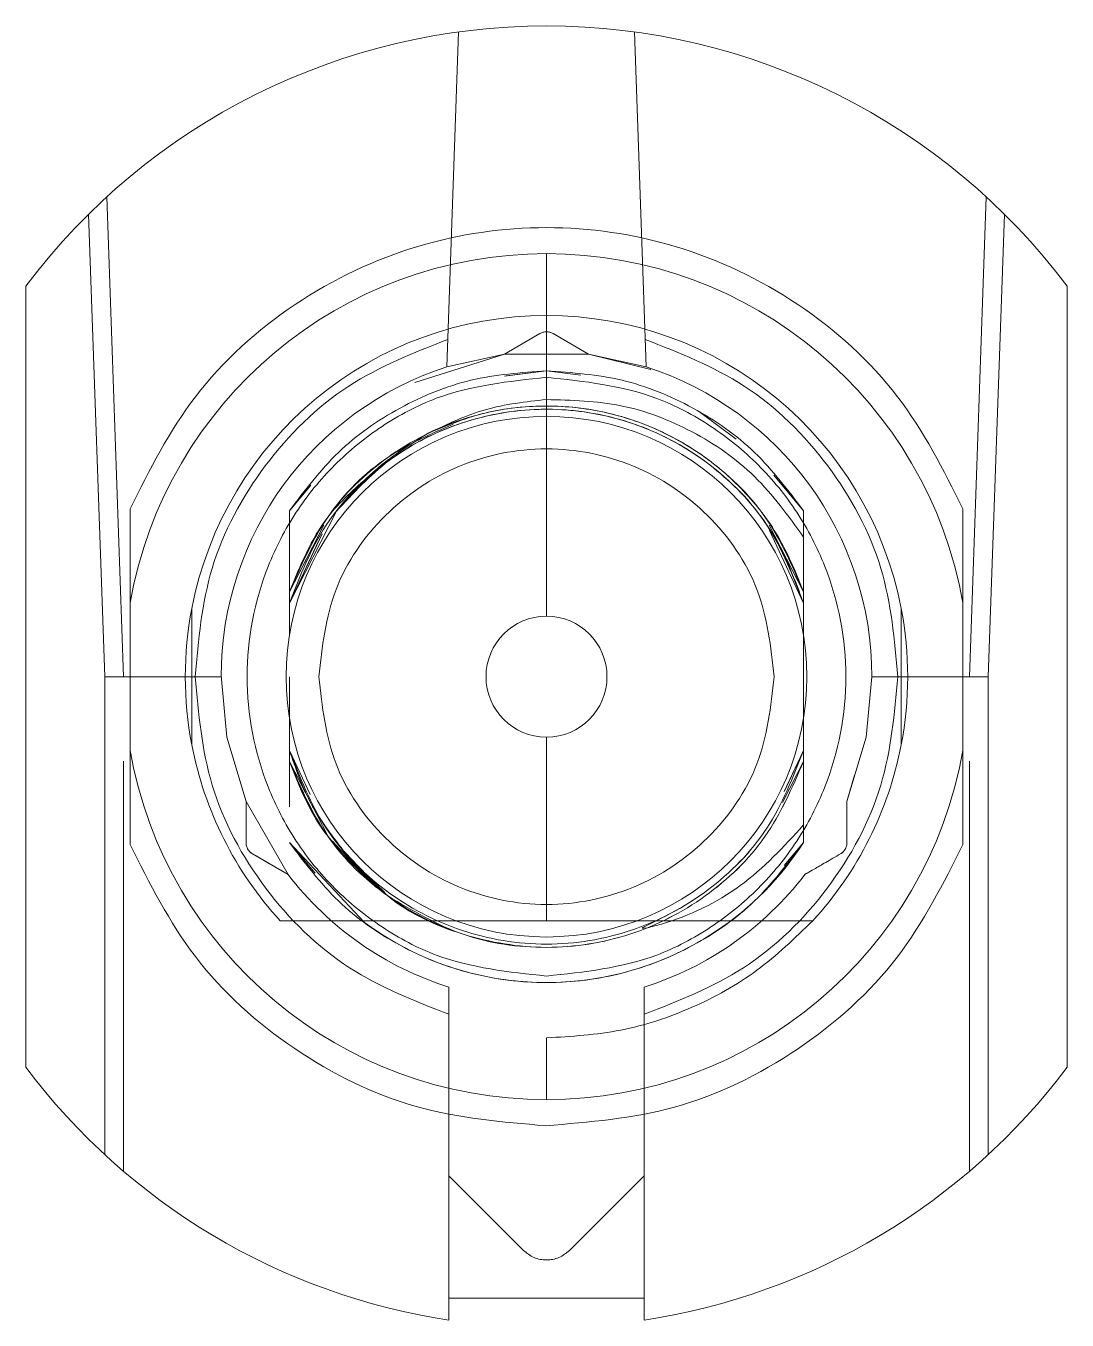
# Model space of a CAD drawing. Header units: millimetres. Extents: x -84 to 500, y -79 to 331.
# Drawn here: x 346.01 to 354.01, y 101.26 to 111.2 of the extents above; entities that cross this region are included whole.
import ezdxf
from ezdxf.lldxf.tags import DXFTag

# ---------------------------------------------------------------- set-up
doc = ezdxf.new("R2010")
doc.units = ezdxf.units.MM
tags = doc.linetypes.add('HIDDEN', pattern=[1.905, 1.27, -0.635]).pattern_tags.tags
tags[6:7] = [DXFTag(74, 4), DXFTag(75, 0), DXFTag(340, '0'), DXFTag(46, 1.0), DXFTag(50, 0.0), DXFTag(44, 0.0), DXFTag(45, 0.0)]
tags[4:5] = [DXFTag(74, 4), DXFTag(75, 0), DXFTag(340, '0'), DXFTag(46, 1.0), DXFTag(50, 0.0), DXFTag(44, 0.0), DXFTag(45, 0.0)]

msp = doc.modelspace()

# ---------------------------------------------------------------- linework, layer by layer
at = {"color": 7, "linetype": 'HIDDEN', "lineweight": 0}
for p, q in [((349.2451, 108.5801), (349.335, 111.1542)), ((350.685, 111.1542), (350.7749, 108.5801)), ((346.6313, 109.8857), (346.76, 106.2)), ((353.26, 106.2), (353.3887, 109.8857)), ((346.6156, 106.2), (346.4915, 109.7525)), ((353.5285, 109.7525), (353.4044, 106.2)), ((349.6871, 108.6791), (349.96, 108.8366)), ((350.06, 108.8366), (350.3329, 108.6791)), ((349.6871, 108.6791), (348.999, 108.4589)), ((349.2451, 108.5801), (349.6871, 108.6791)), ((350.3329, 108.6791), (349.6871, 108.6791)), ((350.3329, 108.6791), (350.7749, 108.5801)), ((350.8108, 108.56), (350.3329, 108.6791)), ((350.01, 108.55), (349.6863, 108.5094)), ((350.01, 108.55), (349.6997, 108.5111)), ((350.2749, 108.5168), (350.01, 108.55)), ((351.4666, 108.0245), (351.185, 108.2352)), ((351.985, 107.4735), (351.7558, 107.747)), ((348.2004, 107.671), (348.035, 107.4735)), ((348.1518, 107.6129), (348.035, 107.4735)), ((348.035, 107.2009), (348.035, 107.4735)), ((348.035, 107.4735), (348.035, 106.8509)), ((348.035, 106.766), (348.3962, 107.4715)), ((351.985, 106.8509), (351.985, 107.4735)), ((348.035, 106.8509), (348.2993, 107.3649)), ((348.2993, 107.3649), (348.035, 106.8509)), ((348.035, 106.8509), (348.2993, 107.3649)), ((348.035, 106.766), (348.2859, 107.2981)), ((348.2859, 107.2981), (348.035, 106.766)), ((348.035, 106.766), (348.2859, 107.2981)), ((348.2859, 107.2981), (348.035, 106.766)), ((348.2648, 107.2979), (348.035, 106.8509)), ((351.985, 106.8509), (351.7216, 107.3632)), ((351.7226, 107.3225), (351.985, 106.766)), ((351.985, 106.766), (351.7226, 107.3225)), ((351.7226, 107.3225), (351.985, 106.766)), ((351.985, 106.766), (351.7226, 107.3225)), ((348.035, 106.766), (348.2566, 107.2359)), ((348.2565, 107.2358), (348.035, 106.766)), ((351.985, 106.5152), (351.985, 107.2726)), ((351.985, 107.2726), (351.985, 106.8509)), ((347.285, 106.7244), (347.285, 106.7244)), ((348.035, 106.766), (348.035, 106.5152)), ((351.985, 105.8848), (351.985, 106.5152)), ((346.76, 106.2), (346.6156, 106.2)), ((346.6157, 102.5287), (346.6157, 106.2)), ((347.31, 106.2), (346.76, 106.2)), ((347.31, 106.2), (347.51, 106.2)), ((348.035, 106.2), (348.035, 105.9319)), ((352.51, 106.2), (352.71, 106.2)), ((353.26, 106.2), (352.71, 106.2)), ((353.26, 106.2), (353.4043, 106.2)), ((353.4043, 106.2), (353.4043, 102.5287)), ((348.035, 106.1184), (348.035, 105.8848)), ((348.035, 105.8848), (348.035, 105.634)), ((351.985, 104.9265), (351.985, 105.8848)), ((348.1948, 105.295), (348.035, 105.634)), ((348.035, 105.634), (348.1948, 105.295)), ((351.985, 105.634), (351.8354, 105.3167)), ((351.8375, 105.3211), (351.985, 105.634)), ((346.76, 105.5497), (346.76, 102.4003)), ((348.035, 105.1991), (348.035, 105.5491)), ((348.3289, 104.9774), (348.035, 105.5491)), ((348.329, 104.9774), (348.035, 105.5491)), ((348.035, 105.5491), (348.159, 105.308)), ((351.8231, 105.2343), (351.985, 105.5491)), ((351.985, 104.9265), (351.985, 105.5491)), ((351.985, 105.5491), (351.985, 104.9265)), ((353.26, 102.4003), (353.26, 105.5497)), ((352.3184, 105.2401), (352.3764, 105.4423)), ((347.7016, 105.2401), (348.0245, 104.6809)), ((352.3184, 105.2401), (352.3184, 104.925)), ((348.6124, 104.3108), (348.035, 104.9265)), ((348.035, 104.9265), (348.2328, 104.6905)), ((351.8356, 104.7482), (351.985, 104.9265)), ((348.0245, 104.6809), (347.7516, 104.8384)), ((349.26, 101.425), (349.26, 103.6063)), ((350.76, 103.6063), (350.76, 101.425)), ((349.8332, 101.7919), (349.26, 102.3652)), ((350.76, 102.3652), (350.1868, 101.7919))]:
    msp.add_line(p, q, dxfattribs=at)
at = {"color": 7, "linetype": 'Continuous', "lineweight": 15}
for p, q in [((350.01, 108.975), (350.01, 109.45)), ((346.01, 109.2), (346.01, 103.2)), ((354.01, 103.2), (354.01, 109.2)), ((350.01, 108.975), (350.01, 106.6648)), ((350.01, 105.7352), (350.01, 104.325)), ((350.01, 102.95), (350.01, 103.425)), ((349.26, 101.425), (350.76, 101.425)), ((349.26, 101.2566), (349.26, 101.425)), ((350.76, 101.2566), (350.76, 101.425))]:
    msp.add_line(p, q, dxfattribs=at)
at = {"color": 7, "linetype": 'HIDDEN', "lineweight": 0, "flags": 128}
for points in [[(351.0372, 107.9792), (351.0372, 107.9792)], [(348.035, 107.4735), (348.035, 107.4735)], [(351.985, 107.4735), (351.985, 107.4735)], [(351.985, 107.4735), (351.985, 107.4735)], [(351.985, 107.4735), (351.985, 107.4735)], [(351.985, 107.4735), (351.985, 107.4735)], [(351.985, 107.4735), (351.985, 107.4735)], [(351.985, 107.4735), (351.985, 107.4735)], [(351.985, 107.4735), (351.985, 107.4735)], [(351.7892, 107.2272), (351.7892, 107.2272)], [(348.035, 106.766), (348.035, 106.766)], [(348.035, 106.766), (348.035, 106.766)], [(348.035, 106.766), (348.035, 106.766)], [(348.035, 106.766), (348.035, 106.766)], [(348.035, 106.766), (348.035, 106.766)], [(348.035, 106.766), (348.035, 106.766)], [(348.035, 106.766), (348.035, 106.766)], [(348.035, 106.766), (348.035, 106.766)], [(351.985, 106.5152), (351.985, 106.5152)], [(347.7016, 105.2401), (347.5537, 105.7344), (347.51, 106.2085)], [(352.51, 106.2), (352.4663, 105.7344), (352.3184, 105.2401)], [(351.985, 105.8848), (351.985, 105.8848)], [(348.035, 105.634), (348.035, 105.634)], [(348.035, 105.634), (348.035, 105.634)], [(348.035, 105.634), (348.035, 105.634)], [(348.035, 105.634), (348.035, 105.634)], [(348.035, 105.634), (348.035, 105.634)], [(348.035, 104.9265), (348.035, 104.9265)], [(351.985, 104.9265), (351.985, 104.9265)], [(351.985, 104.9265), (351.985, 104.9265)], [(351.985, 104.9265), (351.985, 104.9265)], [(351.985, 104.9265), (351.985, 104.9265)], [(351.985, 104.9265), (351.985, 104.9265)], [(351.985, 104.9265), (351.985, 104.9265)], [(351.985, 104.9265), (351.985, 104.9265)], [(351.985, 104.9265), (351.985, 104.9265)], [(350.7861, 104.2708), (350.7575, 104.267), (350.7486, 104.2669), (350.7473, 104.2671), (350.7464, 104.2675), (350.7463, 104.2677), (350.7462, 104.2677), (350.7462, 104.2678), (350.7462, 104.2678), (350.7462, 104.2678), (350.7462, 104.2678), (350.7462, 104.2678), (350.7462, 104.2677), (350.7462, 104.2675), (350.7462, 104.2674), (350.7462, 104.2674), (350.7462, 104.2674), (350.7462, 104.2674), (350.7462, 104.2674), (350.7462, 104.2675), (350.7461, 104.2677), (350.7461, 104.2679), (350.746, 104.268), (350.746, 104.268), (350.746, 104.2681), (350.746, 104.2681), (350.746, 104.2681), (350.746, 104.2681), (350.746, 104.2684), (350.7461, 104.2688), (350.7465, 104.2694), (350.7494, 104.2721), (350.8789, 104.3363), (351.0419, 104.4234)]]:
    msp.add_lwpolyline(points, dxfattribs=at)
at = {"color": 7, "linetype": 'HIDDEN', "lineweight": 0}
msp.add_circle((350.01, 106.2), 2, dxfattribs=at)
at = {"color": 7, "linetype": 'Continuous', "lineweight": 15}
for radius, start, end in [(5, 36.8699, 143.1301), (3.25, 90, 169.93673), (3.25, 10.06327, 90), (2.775, 90, 169.10705), (2.775, 10.89295, 90), (2.775, 169.10676, 190.89295), (2.775, 349.10668, 10.89376), (0.4648, 90, 270), (0.4648, 270, 90), (3.25, 190.06327, 270), (2.775, 190.89324, 222.50663), (3.25, 270, 349.93673), (2.775, 317.49336, 349.10705), (5, 216.8699, 261.37307), (5, 278.62693, 323.1301)]:
    msp.add_arc((350.01, 106.2), radius, start, end, dxfattribs=at)
at = {"color": 7, "linetype": 'HIDDEN', "lineweight": 0}
for radius, start, end in [(2.5, 107.81569, 180), (2.5, 0, 72.18431), (2.35, 233.50581, 327.18508), (2.5, 217.42024, 252.5424), (2.5, 287.4576, 322.57976)]:
    msp.add_arc((350.01, 106.2), radius, start, end, dxfattribs=at)
at = {"color": 7, "linetype": 'Continuous', "lineweight": 15}
for points, knots in [([(346.81, 107.4894), (346.9609, 107.7884), (347.2697, 108.4001), (348.053, 109.1022), (348.9927, 109.5506), (350.01, 109.6986), (351.0273, 109.5506), (351.967, 109.1022), (352.7503, 108.4001), (353.0591, 107.7884), (353.21, 107.4894)], [0, 0, 0, 0, 0.122204, 0.25, 0.377796, 0.5, 0.622204, 0.75, 0.877796, 1, 1, 1, 1]), ([(346.81, 106.7679), (346.81, 106.7684), (346.81, 106.7696), (346.81, 106.7813), (346.81, 106.8248), (346.81, 107.0213), (346.81, 107.2552), (346.81, 107.4514), (346.81, 107.4894)], [0, 0, 0, 0, 0.0169294, 0.0393005, 0.081695, 0.2361978, 0.8521567, 1, 1, 1, 1]), ([(353.21, 106.7679), (353.21, 106.7684), (353.21, 106.7696), (353.21, 106.7813), (353.21, 106.8248), (353.21, 107.0213), (353.21, 107.2552), (353.21, 107.4514), (353.21, 107.4894)], [0, 0, 0, 0, 0.016929, 0.039301, 0.081695, 0.236198, 0.852157, 1, 1, 1, 1]), ([(346.81, 105.6321), (346.81, 105.808), (346.81, 106.1605), (346.81, 106.5536), (346.81, 106.746), (346.81, 106.7679)], [0, 0, 0, 0, 0.4691, 0.939613, 1, 1, 1, 1]), ([(347.285, 106.7244), (347.285, 106.4343), (347.285, 106.0812), (347.285, 105.737), (347.285, 105.6756)], [0, 0, 0, 0, 0.8214863, 1, 1, 1, 1]), ([(352.735, 105.6756), (352.735, 105.9657), (352.735, 106.3188), (352.735, 106.663), (352.735, 106.7244)], [0, 0, 0, 0, 0.821497, 1, 1, 1, 1]), ([(353.21, 105.6321), (353.21, 105.808), (353.21, 106.1605), (353.21, 106.5536), (353.21, 106.746), (353.21, 106.7679)], [0, 0, 0, 0, 0.4691, 0.939613, 1, 1, 1, 1]), ([(346.81, 104.9106), (346.81, 105.0451), (346.81, 105.2189), (346.81, 105.4132), (346.81, 105.4938), (346.81, 105.5478), (346.81, 105.5874), (346.81, 105.6136), (346.81, 105.6276), (346.81, 105.6317), (346.81, 105.632), (346.81, 105.6321)], [0, 0, 0, 0, 0.52193, 0.674707, 0.779637, 0.851731, 0.901665, 0.954566, 0.975881, 0.993094, 1, 1, 1, 1]), ([(353.21, 104.9106), (353.21, 105.0451), (353.21, 105.2189), (353.21, 105.4132), (353.21, 105.4938), (353.21, 105.5478), (353.21, 105.5874), (353.21, 105.6136), (353.21, 105.6276), (353.21, 105.6317), (353.21, 105.632), (353.21, 105.6321)], [0, 0, 0, 0, 0.52193, 0.674707, 0.779637, 0.851731, 0.901665, 0.954566, 0.975881, 0.993094, 1, 1, 1, 1]), ([(350.004, 102.75), (349.6705, 102.7786), (348.9883, 102.8372), (348.0505, 103.3034), (347.2689, 104.0003), (346.9607, 104.6117), (346.81, 104.9106)], [0, 0, 0, 0, 0.244424, 0.5, 0.755576, 1, 1, 1, 1]), ([(353.21, 104.9106), (353.0588, 104.6109), (352.7495, 103.9977), (351.9646, 103.2997), (351.0229, 102.8342), (350.3385, 102.7776), (350.004, 102.75)], [0, 0, 0, 0, 0.24439, 0.5, 0.75561, 1, 1, 1, 1]), ([(347.9643, 104.325), (348.4019, 104.325), (349.0048, 104.325), (349.7937, 104.325), (350.01, 104.325)], [0, 0, 0, 0, 0.725757, 1, 1, 1, 1]), ([(350.01, 104.325), (350.2049, 104.325), (350.7093, 104.325), (351.3911, 104.325), (351.8401, 104.325), (352.0557, 104.325)], [0, 0, 0, 0, 0.246526, 0.63814, 1, 1, 1, 1]), ([(350.01, 103.425), (350.2018, 103.4364), (350.5853, 103.4593), (351.1345, 103.6441), (351.6417, 103.924), (351.9177, 104.1913), (352.0557, 104.325)], [0, 0, 0, 0, 0.25, 0.5, 0.75, 1, 1, 1, 1])]:
    msp.add_open_spline(points, degree=3, knots=knots, dxfattribs=at)
at = {"color": 7, "linetype": 'HIDDEN', "lineweight": 0}
for points, knots in [([(349.2525, 108.7916), (348.989, 108.6878), (348.4479, 108.4747), (347.8143, 107.8458), (347.3884, 107.0612), (347.3357, 106.482), (347.31, 106.2)], [0, 0, 0, 0, 0.243423, 0.5, 0.756577, 1, 1, 1, 1]), ([(352.71, 106.2), (352.6843, 106.482), (352.6316, 107.0612), (352.2057, 107.8458), (351.5721, 108.4747), (351.031, 108.6878), (350.7675, 108.7916)], [0, 0, 0, 0, 0.243423, 0.5, 0.756577, 1, 1, 1, 1]), ([(350.01, 103.9), (349.7208, 103.9309), (349.2743, 103.9786), (348.7381, 104.2649), (348.3727, 104.5621), (348.0735, 104.9281), (347.7962, 105.4641), (347.6542, 106.2), (347.7962, 106.9357), (348.0734, 107.4718), (348.3725, 107.8377), (348.738, 108.135), (349.2741, 108.4214), (349.7208, 108.4691), (350.01, 108.5)], [0, 0, 0, 0, 0.119721, 0.184824, 0.25, 0.315102, 0.380279, 0.5, 0.619721, 0.684824, 0.75, 0.815102, 0.880279, 1, 1, 1, 1]), ([(350.01, 108.5), (350.2992, 108.4691), (350.7457, 108.4214), (351.2819, 108.1351), (351.6473, 107.8379), (351.9465, 107.4719), (352.2238, 106.9359), (352.3658, 106.2), (352.2238, 105.4643), (351.9466, 104.9282), (351.6475, 104.5623), (351.282, 104.265), (350.7459, 103.9786), (350.2992, 103.9309), (350.01, 103.9)], [0, 0, 0, 0, 0.119721, 0.184824, 0.25, 0.315102, 0.380279, 0.5, 0.619721, 0.684824, 0.75, 0.815102, 0.880279, 1, 1, 1, 1]), ([(349.1054, 108.0725), (349.2481, 108.1405), (349.535, 108.2774), (349.851, 108.3118), (350.01, 108.3291)], [0, 0, 0, 0, 0.4970634, 1, 1, 1, 1]), ([(351.985, 107.2726), (351.8678, 107.4355), (351.635, 107.7592), (351.142, 108.1), (350.5906, 108.3138), (350.2026, 108.324), (350.01, 108.3291)], [0, 0, 0, 0, 0.255054, 0.506739, 0.755054, 1, 1, 1, 1]), ([(348.035, 106.8509), (348.1217, 107.0508), (348.2952, 107.4507), (348.7735, 107.9119), (349.3583, 108.2112), (350.01, 108.3137), (350.6616, 108.2112), (351.2465, 107.9119), (351.7248, 107.4507), (351.8983, 107.0509), (351.985, 106.8509)], [0, 0, 0, 0, 0.125, 0.25, 0.375, 0.5, 0.625, 0.75, 0.875, 1, 1, 1, 1]), ([(351.985, 106.766), (351.9041, 106.9728), (351.7423, 107.3865), (351.2658, 107.8688), (350.674, 108.1826), (350.01, 108.2904), (349.346, 108.1827), (348.7542, 107.8687), (348.2778, 107.3865), (348.1159, 106.9728), (348.035, 106.766)], [0, 0, 0, 0, 0.125, 0.25, 0.375, 0.5, 0.625, 0.75, 0.875, 1, 1, 1, 1]), ([(348.3962, 107.4715), (348.5243, 107.6098), (348.7804, 107.8865), (349.2889, 108.1498), (349.8428, 108.2741), (350.4113, 108.2412), (350.9499, 108.0564), (351.4155, 107.7317), (351.7865, 107.2955), (351.9188, 106.9425), (351.985, 106.766)], [0, 0, 0, 0, 0.125, 0.25, 0.375001, 0.500001, 0.625001, 0.750001, 0.875, 1, 1, 1, 1]), ([(351.985, 106.8509), (351.9302, 106.9882), (351.8206, 107.2627), (351.5506, 107.6186), (351.2175, 107.9127), (350.8282, 108.1288), (350.4023, 108.2585), (349.9593, 108.2936), (349.5158, 108.2404), (349.2422, 108.1284), (349.1054, 108.0725)], [0, 0, 0, 0, 0.125, 0.25, 0.375, 0.5, 0.625, 0.75, 0.875, 1, 1, 1, 1]), ([(349.2929, 108.1395), (349.1201, 108.0643), (348.7481, 107.9024), (348.2963, 107.4478), (348.1221, 107.0499), (348.035, 106.8509)], [0, 0, 0, 0, 0.3025439, 0.6512717, 1, 1, 1, 1]), ([(349.1054, 108.0725), (348.9713, 107.9899), (348.7044, 107.8256), (348.4986, 107.5891), (348.3962, 107.4715)], [0, 0, 0, 0, 0.502467, 1, 1, 1, 1]), ([(348.035, 106.8509), (348.1177, 107.0549), (348.2575, 107.3995), (348.535, 107.6432), (348.6482, 107.7426)], [0, 0, 0, 0, 0.59211, 1, 1, 1, 1]), ([(348.035, 106.766), (348.035, 106.7664), (348.035, 106.7671), (348.035, 106.774), (348.035, 106.8006), (348.035, 106.8291), (348.035, 106.8509)], [0, 0, 0, 0, 0.068868, 0.145416, 0.344909, 1, 1, 1, 1]), ([(348.035, 106.8509), (348.035, 106.8293), (348.035, 106.8012), (348.035, 106.774), (348.035, 106.7671), (348.035, 106.7663), (348.035, 106.766)], [0, 0, 0, 0, 0.659358, 0.855274, 0.930498, 1, 1, 1, 1]), ([(348.035, 106.766), (348.035, 106.7664), (348.035, 106.7672), (348.035, 106.774), (348.035, 106.8006), (348.035, 106.8291), (348.035, 106.8509)], [0, 0, 0, 0, 0.068948, 0.145582, 0.345171, 1, 1, 1, 1]), ([(351.985, 106.766), (351.985, 106.7664), (351.985, 106.7671), (351.985, 106.774), (351.985, 106.8006), (351.985, 106.8291), (351.985, 106.8509)], [0, 0, 0, 0, 0.068863, 0.145381, 0.344814, 1, 1, 1, 1]), ([(351.985, 106.766), (351.985, 106.7664), (351.985, 106.7671), (351.985, 106.774), (351.985, 106.8006), (351.985, 106.8291), (351.985, 106.8509)], [0, 0, 0, 0, 0.068947, 0.145569, 0.345136, 1, 1, 1, 1]), ([(351.985, 106.8509), (351.985, 106.8293), (351.985, 106.8012), (351.985, 106.774), (351.985, 106.7671), (351.985, 106.7663), (351.985, 106.766)], [0, 0, 0, 0, 0.6595874, 0.8554208, 0.9305688, 1, 1, 1, 1]), ([(349.26, 103.6063), (348.9957, 103.7095), (348.4528, 103.9217), (347.8165, 104.5509), (347.3888, 105.3369), (347.3358, 105.9174), (347.31, 106.2)], [0, 0, 0, 0, 0.243392, 0.5, 0.756608, 1, 1, 1, 1]), ([(352.71, 106.2), (352.6842, 105.9174), (352.6312, 105.3369), (352.2035, 104.5509), (351.5672, 103.9217), (351.0243, 103.7095), (350.76, 103.6063)], [0, 0, 0, 0, 0.243392, 0.5, 0.756608, 1, 1, 1, 1]), ([(348.035, 105.634), (348.035, 105.6336), (348.035, 105.6329), (348.035, 105.626), (348.035, 105.5994), (348.035, 105.5709), (348.035, 105.5491)], [0, 0, 0, 0, 0.068898, 0.145453, 0.344929, 1, 1, 1, 1]), ([(348.035, 105.5491), (348.035, 105.5707), (348.035, 105.5988), (348.035, 105.626), (348.035, 105.6329), (348.035, 105.6337), (348.035, 105.634)], [0, 0, 0, 0, 0.659471, 0.855328, 0.930516, 1, 1, 1, 1]), ([(348.035, 105.634), (348.0832, 105.4948), (348.1796, 105.2164), (348.3586, 104.9823), (348.4481, 104.8653)], [0, 0, 0, 0, 0.500001, 1, 1, 1, 1]), ([(351.985, 105.634), (351.9041, 105.4272), (351.7423, 105.0135), (351.2657, 104.5313), (350.674, 104.2174), (350.01, 104.1096), (349.346, 104.2173), (348.7543, 104.5313), (348.2777, 105.0135), (348.1159, 105.4272), (348.035, 105.634)], [0, 0, 0, 0, 0.125, 0.25, 0.375, 0.5, 0.625, 0.75, 0.875, 1, 1, 1, 1]), ([(348.035, 105.634), (348.1159, 105.4272), (348.2777, 105.0135), (348.7543, 104.5313), (349.346, 104.2173), (350.01, 104.1096), (350.674, 104.2174), (351.2657, 104.5313), (351.7423, 105.0135), (351.9041, 105.4272), (351.985, 105.634)], [0, 0, 0, 0, 0.125, 0.25, 0.375, 0.5, 0.625, 0.75, 0.875, 1, 1, 1, 1]), ([(351.9849, 105.634), (351.904, 105.4272), (351.7422, 105.0135), (351.2657, 104.5313), (350.674, 104.2174), (350.01, 104.1096), (349.346, 104.2174), (348.7543, 104.5313), (348.2778, 105.0135), (348.116, 105.4272), (348.035, 105.634)], [0, 0, 0, 0, 0.125, 0.25, 0.375, 0.5, 0.625, 0.75, 0.875, 1, 1, 1, 1]), ([(348.035, 105.634), (348.116, 105.4272), (348.2778, 105.0135), (348.7543, 104.5313), (349.346, 104.2174), (350.01, 104.1096), (350.674, 104.2174), (351.2657, 104.5313), (351.7422, 105.0135), (351.904, 105.4272), (351.9849, 105.634)], [0, 0, 0, 0, 0.125, 0.25, 0.375, 0.5, 0.625, 0.75, 0.875, 1, 1, 1, 1]), ([(351.985, 105.634), (351.904, 105.4272), (351.7422, 105.0135), (351.2657, 104.5313), (350.674, 104.2174), (350.01, 104.1096), (349.346, 104.2174), (348.7543, 104.5313), (348.2778, 105.0135), (348.116, 105.4272), (348.035, 105.634)], [0, 0, 0, 0, 0.125, 0.25, 0.375, 0.5, 0.625, 0.75, 0.875, 1, 1, 1, 1]), ([(348.035, 105.634), (348.116, 105.4272), (348.2778, 105.0135), (348.7543, 104.5313), (349.346, 104.2174), (350.01, 104.1096), (350.674, 104.2174), (351.2657, 104.5313), (351.7422, 105.0135), (351.904, 105.4272), (351.985, 105.634)], [0, 0, 0, 0, 0.125, 0.25, 0.375, 0.5, 0.625, 0.75, 0.875, 1, 1, 1, 1]), ([(351.985, 105.5491), (351.985, 105.5707), (351.985, 105.5988), (351.985, 105.626), (351.985, 105.6329), (351.985, 105.6336), (351.985, 105.634)], [0, 0, 0, 0, 0.6593264, 0.8552765, 0.9305099, 1, 1, 1, 1]), ([(351.985, 105.634), (351.985, 105.6337), (351.985, 105.6329), (351.985, 105.6261), (351.985, 105.5994), (351.985, 105.5709), (351.985, 105.5491)], [0, 0, 0, 0, 0.0688397, 0.1453138, 0.3446789, 1, 1, 1, 1]), ([(351.985, 105.5491), (351.985, 105.5707), (351.985, 105.5988), (351.985, 105.6261), (351.985, 105.6329), (351.985, 105.6337), (351.985, 105.634)], [0, 0, 0, 0, 0.659561, 0.855379, 0.930537, 1, 1, 1, 1]), ([(348.7732, 104.5283), (348.6106, 104.6698), (348.2854, 104.9528), (348.1185, 105.3503), (348.035, 105.5491)], [0, 0, 0, 0, 0.5, 1, 1, 1, 1]), ([(348.5491, 104.7559), (348.4724, 104.8251), (348.2338, 105.0402), (348.1154, 105.3433), (348.035, 105.5491)], [0, 0, 0, 0, 0.321279, 1, 1, 1, 1]), ([(348.035, 105.5491), (348.1217, 105.3492), (348.2952, 104.9493), (348.7735, 104.4881), (349.3583, 104.1888), (350.01, 104.0864), (350.6616, 104.1888), (351.2465, 104.4881), (351.7248, 104.9493), (351.8983, 105.3492), (351.985, 105.5491)], [0, 0, 0, 0, 0.125, 0.25, 0.375, 0.5, 0.625, 0.75, 0.875, 1, 1, 1, 1]), ([(351.985, 105.5491), (351.8983, 105.3492), (351.7249, 104.9493), (351.2464, 104.4881), (350.6619, 104.189), (350.0092, 104.0858), (349.3613, 104.1909), (348.779, 104.4724), (348.502, 104.7851), (348.3695, 104.9346)], [0, 0, 0, 0, 0.144563, 0.289127, 0.43369, 0.578253, 0.722817, 0.86738, 1, 1, 1, 1]), ([(351.985, 105.5491), (351.8983, 105.3492), (351.7249, 104.9493), (351.2464, 104.4881), (350.6619, 104.1891), (350.0089, 104.0855), (349.3624, 104.1922), (348.8192, 104.4471), (348.5718, 104.7216), (348.4701, 104.8345)], [0, 0, 0, 0, 0.149287, 0.298575, 0.447862, 0.59715, 0.746437, 0.895724, 1, 1, 1, 1]), ([(348.4801, 104.8246), (348.5787, 104.7153), (348.8231, 104.4445), (349.3625, 104.1923), (350.0089, 104.0854), (350.662, 104.189), (351.2464, 104.488), (351.7249, 104.9493), (351.8983, 105.3492), (351.985, 105.5491)], [0, 0, 0, 0, 0.101378, 0.251148, 0.400918, 0.550689, 0.700459, 0.85023, 1, 1, 1, 1]), ([(351.985, 105.5491), (351.8983, 105.3492), (351.7249, 104.9493), (351.2464, 104.488), (350.662, 104.1891), (350.0086, 104.0851), (349.3635, 104.1935), (348.8505, 104.4269), (348.6264, 104.6715), (348.5491, 104.7559)], [0, 0, 0, 0, 0.153218, 0.306436, 0.459655, 0.612873, 0.766091, 0.919309, 1, 1, 1, 1]), ([(348.7913, 104.5151), (348.9787, 104.4039), (349.3536, 104.1816), (350.0113, 104.0883), (350.6613, 104.1883), (351.2466, 104.4883), (351.7248, 104.9493), (351.8983, 105.3492), (351.985, 105.5491)], [0, 0, 0, 0, 0.166667, 0.333333, 0.5, 0.666667, 0.833333, 1, 1, 1, 1]), ([(347.7016, 104.925), (347.7016, 105.007), (347.7016, 105.1154), (347.7016, 105.2119), (347.7016, 105.2365), (347.7016, 105.2389), (347.7016, 105.2401)], [0, 0, 0, 0, 0.638718, 0.843747, 0.925001, 1, 1, 1, 1]), ([(352.3184, 104.925), (352.3184, 105.007), (352.3184, 105.1154), (352.3184, 105.2119), (352.3184, 105.2365), (352.3184, 105.2389), (352.3184, 105.2401)], [0, 0, 0, 0, 0.638677, 0.843739, 0.924999, 1, 1, 1, 1]), ([(351.985, 105.061), (351.8323, 104.8942), (351.5268, 104.5604), (351.0744, 104.3463), (350.8217, 104.2801), (350.7861, 104.2707)], [0, 0, 0, 0, 0.461832, 0.924144, 1, 1, 1, 1]), ([(347.7516, 104.8384), (347.7444, 104.8433), (347.73, 104.8531), (347.7142, 104.8745), (347.7036, 104.8989), (347.7023, 104.9163), (347.7016, 104.925)], [0, 0, 0, 0, 0.250801, 0.5, 0.7492, 1, 1, 1, 1]), ([(347.7016, 104.925), (347.7019, 104.9173), (347.7023, 104.9069), (347.7079, 104.8896), (347.7116, 104.8813), (347.7147, 104.8755), (347.7182, 104.8698), (347.7236, 104.8622), (347.736, 104.8482), (347.745, 104.8426), (347.7516, 104.8384)], [0, 0, 0, 0, 0.300148, 0.406676, 0.452606, 0.495873, 0.540099, 0.586724, 0.694539, 1, 1, 1, 1]), ([(352.3184, 104.925), (352.3177, 104.9163), (352.3164, 104.8989), (352.3058, 104.8745), (352.29, 104.8531), (352.2756, 104.8433), (352.2684, 104.8384)], [0, 0, 0, 0, 0.250801, 0.5, 0.7492, 1, 1, 1, 1]), ([(352.2684, 104.8384), (352.2749, 104.8425), (352.2837, 104.8481), (352.2959, 104.8615), (352.3012, 104.8689), (352.3047, 104.8744), (352.3079, 104.8803), (352.3118, 104.8888), (352.3177, 104.9066), (352.3181, 104.9172), (352.3184, 104.925)], [0, 0, 0, 0, 0.300148, 0.406676, 0.452606, 0.495873, 0.540099, 0.586724, 0.694539, 1, 1, 1, 1]), ([(347.7516, 104.8384), (347.8227, 104.7974), (347.9165, 104.7432), (348.0001, 104.695), (348.0214, 104.6826), (348.0235, 104.6814), (348.0245, 104.6809)], [0, 0, 0, 0, 0.638721, 0.843752, 0.925004, 1, 1, 1, 1]), ([(348.4481, 104.8653), (348.5347, 104.7732), (348.6364, 104.665), (348.75, 104.5609), (348.7695, 104.539), (348.7733, 104.5321), (348.7737, 104.5297), (348.7735, 104.5288), (348.7733, 104.5284), (348.7732, 104.5283)], [0, 0, 0, 0, 0.805359, 0.945967, 0.982692, 0.993233, 0.996919, 0.998502, 1, 1, 1, 1]), ([(351.9955, 104.6809), (351.9965, 104.6814), (351.9986, 104.6827), (352.02, 104.695), (352.0722, 104.7252), (352.1593, 104.7754), (352.2301, 104.8163), (352.2684, 104.8384)], [0, 0, 0, 0, 0.074114, 0.154923, 0.35991, 0.65372, 1, 1, 1, 1]), ([(349.26, 103.6063), (349.26, 103.634), (349.26, 103.6891), (349.26, 103.7573), (349.26, 103.8065), (349.26, 103.8123), (349.26, 103.8152)], [0, 0, 0, 0, 0.258105, 0.512595, 0.755594, 1, 1, 1, 1]), ([(350.76, 103.6063), (350.76, 103.6341), (350.76, 103.6893), (350.76, 103.7575), (350.76, 103.8065), (350.76, 103.8123), (350.76, 103.8152)], [0, 0, 0, 0, 0.25862, 0.513617, 0.75609, 1, 1, 1, 1])]:
    msp.add_open_spline(points, degree=3, knots=knots, dxfattribs=at)
for points in [[(349.96, 108.8366), (349.9679, 108.8404), (349.9837, 108.848), (350.01, 108.851), (350.0363, 108.848), (350.0521, 108.8404), (350.06, 108.8366)], [(350.01, 108.55), (349.8144, 108.5359), (349.4233, 108.5078), (348.8751, 108.2822), (348.3884, 107.9437), (348.1528, 107.6303), (348.035, 107.4735)], [(350.01, 108.55), (349.8144, 108.5359), (349.4233, 108.5078), (348.8751, 108.2822), (348.3884, 107.9437), (348.1528, 107.6303), (348.035, 107.4735)], [(351.985, 107.4735), (351.8672, 107.6303), (351.6316, 107.9437), (351.1449, 108.2822), (350.5967, 108.5078), (350.2056, 108.5359), (350.01, 108.55)], [(351.985, 107.4735), (351.8672, 107.6303), (351.6316, 107.9437), (351.1449, 108.2822), (350.5967, 108.5078), (350.2056, 108.5359), (350.01, 108.55)], [(348.26, 106.2), (348.2863, 106.429), (348.3389, 106.8871), (348.7436, 107.4697), (349.3221, 107.8589), (350.01, 107.9956), (350.6979, 107.8589), (351.2764, 107.4697), (351.6811, 106.8871), (351.7337, 106.429), (351.76, 106.2)], [(351.76, 106.2), (351.7337, 105.971), (351.6811, 105.5129), (351.2764, 104.9303), (350.6979, 104.5411), (350.01, 104.4044), (349.3221, 104.5411), (348.7436, 104.9303), (348.3389, 105.5129), (348.2863, 105.971), (348.26, 106.2)], [(348.035, 105.634), (348.0832, 105.4948), (348.1796, 105.2164), (348.3586, 104.9823), (348.4481, 104.8653)], [(348.035, 104.9265), (348.1528, 104.7699), (348.3884, 104.4567), (348.8751, 104.116), (349.4233, 103.8987), (350.01, 103.8256), (350.5967, 103.8987), (351.1449, 104.116), (351.6316, 104.4567), (351.8672, 104.7699), (351.985, 104.9265)], [(350.1868, 101.7919), (350.161, 101.7714), (350.1093, 101.7304), (350.01, 101.7129), (349.9107, 101.7304), (349.859, 101.7714), (349.8332, 101.7919)]]:
    msp.add_open_spline(points, degree=3, dxfattribs=at)

doc.saveas('drawing.dxf')
